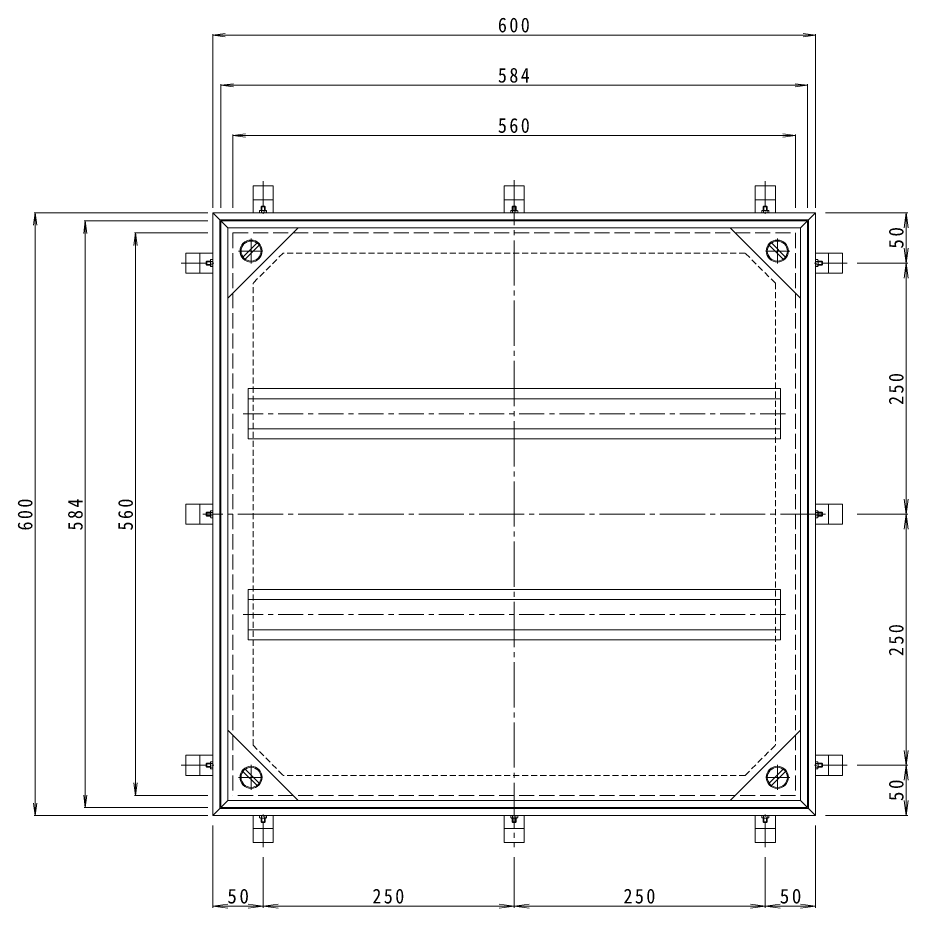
# Model space of a CAD drawing. Units: millimetres on the paper, enlarged 2 times, with parts at other scales. Extents: x -430 to 504, y -386 to 361.
# Drawn here: x -430.1 to -75.5, y -15 to 339.6 of the extents above; entities that cross this region are included whole.
import ezdxf

# ---------------------------------------------------------------- set-up
doc = ezdxf.new("R2010")
doc.units = ezdxf.units.MM
doc.header["$LTSCALE"] = 2
for name, pattern in [('CHAIN1', [8, 5, -1, 1, -1]), ('CHAIN2', [12, 9, -1, 1, -1]), ('DASHED1', [1.8, 1.2, -0.6]), ('DASHED3', [4, 3, -1])]:
    doc.linetypes.add(name, pattern=pattern)
for name, color, linetype, lineweight in [('A-0', 4, 'DASHED3', 9), ('A-1', 3, 'Continuous', 9), ('A-2', 6, 'Continuous', 9), ('A-A', 2, 'Continuous', 9), ('A-F', 7, 'Continuous', 9)]:
    doc.layers.add(name, color=color, linetype=linetype, lineweight=lineweight)
doc.styles.add('ＭＳ ゴシック', font='')
doc.styles.get('ＭＳ ゴシック').set_extended_font_data('MS Gothic')

msp = doc.modelspace()

# ---------------------------------------------------------------- linework, layer by layer
at = {"layer": 'A-0'}
for p, q in [((-344.386, 253.892), (-120.386, 253.892)), ((-344.386, 253.892), (-344.386, 29.892)), ((-120.386, 253.892), (-120.386, 29.892)), ((-120.386, 29.892), (-344.386, 29.892))]:
    msp.add_line(p, q, dxfattribs=at)
at = {"layer": 'A-1', "linetype": 'CHAIN2'}
for p, q in [((-232.386, 274.955), (-232.386, 9.324)), ((-108.386, 141.892), (-356.386, 141.892))]:
    msp.add_line(p, q, dxfattribs=at)
at = {"layer": 'A-1'}
for p, q in [((-349.186, 258.692), (-115.586, 258.692)), ((-349.186, 25.092), (-349.186, 258.692)), ((-346.386, 255.892), (-118.386, 255.892)), ((-346.386, 227.892), (-318.386, 255.892)), ((-118.386, 227.892), (-146.386, 255.892)), ((-115.586, 258.692), (-118.386, 255.892)), ((-334.814, 249.913), (-340.407, 244.32)), ((-333.965, 249.064), (-339.558, 243.471)), ((-125.214, 243.471), (-130.807, 249.064)), ((-124.365, 244.32), (-129.958, 249.913)), ((-338.386, 191.892), (-338.386, 171.892)), ((-126.386, 191.892), (-338.386, 191.892)), ((-126.386, 191.892), (-126.386, 171.892)), ((-126.386, 187.892), (-338.386, 187.892)), ((-126.386, 175.892), (-338.386, 175.892)), ((-126.386, 171.892), (-338.386, 171.892)), ((-338.386, 111.892), (-338.386, 91.892)), ((-126.386, 111.892), (-338.386, 111.892)), ((-126.386, 111.892), (-126.386, 91.892)), ((-126.386, 107.892), (-338.386, 107.892)), ((-126.386, 95.892), (-338.386, 95.892)), ((-126.386, 91.892), (-338.386, 91.892)), ((-346.386, 55.892), (-318.386, 27.892)), ((-118.386, 55.892), (-146.386, 27.892)), ((-334.814, 33.871), (-340.407, 39.464)), ((-333.965, 34.72), (-339.558, 40.313)), ((-125.214, 40.313), (-130.807, 34.72)), ((-124.365, 39.464), (-129.958, 33.871)), ((-346.386, 27.892), (-349.186, 25.092)), ((-115.586, 25.092), (-118.386, 27.892))]:
    msp.add_line(p, q, dxfattribs=at)
at = {"layer": 'A-1', "linetype": 'CHAIN1'}
for p, q in [((-337.186, 241.682), (-337.186, 252.035)), ((-127.586, 241.682), (-127.586, 252.035)), ((-342.181, 246.692), (-332.608, 246.692)), ((-122.591, 246.692), (-132.164, 246.692)), ((-124.386, 181.892), (-340.386, 181.892)), ((-124.386, 101.892), (-340.386, 101.892)), ((-337.186, 42.101), (-337.186, 31.749)), ((-127.586, 42.101), (-127.586, 31.749)), ((-342.181, 37.092), (-332.608, 37.092)), ((-122.591, 37.092), (-132.164, 37.092))]:
    msp.add_line(p, q, dxfattribs=at)
at = {"layer": 'A-1'}
for points in [[(-115.586, 258.692), (-115.586, 25.092), (-349.186, 25.092)], [(-346.386, 27.892), (-346.386, 255.892), (-349.186, 258.692)], [(-118.386, 255.892), (-118.386, 27.892), (-346.386, 27.892)]]:
    msp.add_lwpolyline(points, dxfattribs=at)
for centre, radius in [((-337.186, 246.692), 4.4), ((-337.186, 246.692), 4), ((-127.586, 246.692), 4.4), ((-127.586, 246.692), 4), ((-337.186, 37.092), 4.4), ((-337.186, 37.092), 4), ((-127.586, 37.092), 4.4), ((-127.586, 37.092), 4)]:
    msp.add_circle(centre, radius, dxfattribs=at)
at = {"layer": 'A-2', "linetype": 'CHAIN1'}
for p, q in [((-332.386, 274.465), (-332.386, 261.449)), ((-132.386, 274.46), (-132.386, 261.449)), ((-364.954, 241.892), (-351.943, 241.892)), ((-99.813, 241.892), (-112.829, 241.892)), ((-364.959, 41.892), (-351.943, 41.892)), ((-99.818, 41.892), (-112.829, 41.892)), ((-332.386, 9.324), (-332.386, 22.335)), ((-132.386, 9.319), (-132.386, 22.335))]:
    msp.add_line(p, q, dxfattribs=at)
at = {"layer": 'A-2'}
for p, q in [((-328.386, 272.692), (-336.386, 272.692)), ((-336.386, 272.692), (-336.386, 261.892)), ((-328.386, 272.692), (-328.386, 261.892)), ((-228.386, 272.692), (-236.386, 272.692)), ((-236.386, 272.692), (-236.386, 261.892)), ((-228.386, 272.692), (-228.386, 261.892)), ((-136.386, 272.692), (-136.386, 261.892)), ((-136.386, 272.692), (-128.386, 272.692)), ((-128.386, 272.692), (-128.386, 261.892)), ((-328.386, 267.092), (-336.386, 267.092)), ((-228.386, 267.092), (-236.386, 267.092)), ((-136.386, 267.092), (-128.386, 267.092)), ((-333.786, 262.692), (-333.786, 261.892)), ((-333.426, 262.892), (-331.346, 262.892)), ((-333.186, 264.347), (-332.906, 264.627)), ((-333.186, 264.347), (-331.586, 264.347)), ((-333.186, 264.347), (-333.186, 262.892)), ((-333.065, 262.692), (-333.065, 261.892)), ((-332.906, 264.627), (-331.866, 264.627)), ((-332.906, 264.627), (-332.906, 262.892)), ((-331.866, 264.627), (-331.586, 264.347)), ((-331.866, 264.627), (-331.866, 262.892)), ((-331.707, 262.692), (-331.707, 261.892)), ((-331.586, 264.347), (-331.586, 262.892)), ((-330.986, 262.692), (-330.986, 261.892)), ((-233.786, 262.692), (-233.786, 261.892)), ((-233.426, 262.892), (-231.346, 262.892)), ((-233.186, 264.347), (-232.906, 264.627)), ((-233.186, 264.347), (-231.586, 264.347)), ((-233.186, 264.347), (-233.186, 262.892)), ((-233.065, 262.692), (-233.065, 261.892)), ((-232.906, 264.627), (-231.866, 264.627)), ((-232.906, 264.627), (-232.906, 262.892)), ((-231.866, 264.627), (-231.586, 264.347)), ((-231.866, 264.627), (-231.866, 262.892)), ((-231.707, 262.692), (-231.707, 261.892)), ((-231.586, 264.347), (-231.586, 262.892)), ((-230.986, 262.692), (-230.986, 261.892)), ((-133.786, 262.692), (-133.786, 261.892)), ((-131.346, 262.892), (-133.426, 262.892)), ((-132.906, 264.627), (-133.186, 264.347)), ((-131.586, 264.347), (-133.186, 264.347)), ((-133.186, 264.347), (-133.186, 262.892)), ((-133.065, 262.692), (-133.065, 261.892)), ((-131.866, 264.627), (-132.906, 264.627)), ((-132.906, 264.627), (-132.906, 262.892)), ((-131.586, 264.347), (-131.866, 264.627)), ((-131.866, 264.627), (-131.866, 262.892)), ((-131.707, 262.692), (-131.707, 261.892)), ((-131.586, 264.347), (-131.586, 262.892)), ((-130.986, 262.692), (-130.986, 261.892)), ((-352.386, 21.892), (-352.386, 261.892)), ((-349.586, 259.092), (-352.386, 261.892)), ((-352.386, 261.892), (-112.386, 261.892)), ((-349.586, 259.092), (-115.186, 259.092)), ((-112.386, 261.892), (-115.186, 259.092)), ((-363.186, 245.892), (-352.386, 245.892)), ((-363.186, 237.892), (-363.186, 245.892)), ((-357.586, 237.892), (-357.586, 245.892)), ((-101.586, 245.892), (-112.386, 245.892)), ((-107.186, 237.892), (-107.186, 245.892)), ((-101.586, 237.892), (-101.586, 245.892)), ((-354.841, 242.692), (-355.121, 242.412)), ((-355.121, 242.412), (-355.121, 241.372)), ((-355.121, 242.412), (-353.386, 242.412)), ((-355.121, 241.372), (-354.841, 241.092)), ((-355.121, 241.372), (-353.386, 241.372)), ((-354.841, 242.692), (-354.841, 241.092)), ((-354.841, 242.692), (-353.386, 242.692)), ((-353.386, 242.932), (-353.386, 240.852)), ((-353.186, 243.292), (-352.386, 243.292)), ((-353.186, 242.571), (-352.386, 242.571)), ((-353.186, 241.213), (-352.386, 241.213)), ((-111.586, 243.292), (-112.386, 243.292)), ((-111.586, 242.571), (-112.386, 242.571)), ((-111.586, 241.213), (-112.386, 241.213)), ((-111.386, 242.932), (-111.386, 240.852)), ((-109.931, 242.692), (-111.386, 242.692)), ((-109.651, 242.412), (-111.386, 242.412)), ((-109.651, 241.372), (-111.386, 241.372)), ((-109.931, 242.692), (-109.931, 241.092)), ((-109.931, 242.692), (-109.651, 242.412)), ((-109.651, 241.372), (-109.931, 241.092)), ((-109.651, 242.412), (-109.651, 241.372)), ((-363.186, 237.892), (-352.386, 237.892)), ((-354.841, 241.092), (-353.386, 241.092)), ((-353.186, 240.492), (-352.386, 240.492)), ((-111.586, 240.492), (-112.386, 240.492)), ((-101.586, 237.892), (-112.386, 237.892)), ((-109.931, 241.092), (-111.386, 241.092)), ((-363.186, 145.892), (-363.186, 137.892)), ((-363.186, 145.892), (-352.386, 145.892)), ((-357.586, 145.892), (-357.586, 137.892)), ((-101.586, 145.892), (-112.386, 145.892)), ((-107.186, 137.892), (-107.186, 145.892)), ((-101.586, 137.892), (-101.586, 145.892)), ((-355.121, 142.412), (-354.841, 142.692)), ((-355.121, 141.372), (-355.121, 142.412)), ((-355.121, 142.412), (-353.386, 142.412)), ((-354.841, 141.092), (-354.841, 142.692)), ((-354.841, 142.692), (-353.386, 142.692)), ((-353.386, 140.852), (-353.386, 142.932)), ((-353.186, 143.292), (-352.386, 143.292)), ((-353.186, 142.571), (-352.386, 142.571)), ((-111.586, 143.292), (-112.386, 143.292)), ((-111.586, 142.571), (-112.386, 142.571)), ((-111.386, 142.932), (-111.386, 140.852)), ((-109.931, 142.692), (-111.386, 142.692)), ((-109.651, 142.412), (-111.386, 142.412)), ((-109.931, 142.692), (-109.931, 141.092)), ((-109.931, 142.692), (-109.651, 142.412)), ((-109.651, 142.412), (-109.651, 141.372)), ((-354.841, 141.092), (-355.121, 141.372)), ((-355.121, 141.372), (-353.386, 141.372)), ((-354.841, 141.092), (-353.386, 141.092)), ((-353.186, 141.213), (-352.386, 141.213)), ((-353.186, 140.492), (-352.386, 140.492)), ((-111.586, 141.213), (-112.386, 141.213)), ((-111.586, 140.492), (-112.386, 140.492)), ((-109.651, 141.372), (-111.386, 141.372)), ((-109.931, 141.092), (-111.386, 141.092)), ((-109.651, 141.372), (-109.931, 141.092)), ((-363.186, 137.892), (-352.386, 137.892)), ((-101.586, 137.892), (-112.386, 137.892)), ((-363.186, 45.892), (-363.186, 37.892)), ((-363.186, 45.892), (-352.386, 45.892)), ((-357.586, 45.892), (-357.586, 37.892)), ((-355.121, 42.412), (-354.841, 42.692)), ((-354.841, 41.092), (-354.841, 42.692)), ((-354.841, 42.692), (-353.386, 42.692)), ((-353.386, 40.852), (-353.386, 42.932)), ((-353.186, 43.292), (-352.386, 43.292)), ((-353.186, 42.571), (-352.386, 42.571)), ((-101.586, 45.892), (-112.386, 45.892)), ((-111.586, 43.292), (-112.386, 43.292)), ((-111.586, 42.571), (-112.386, 42.571)), ((-111.386, 40.852), (-111.386, 42.932)), ((-109.931, 42.692), (-111.386, 42.692)), ((-109.931, 41.092), (-109.931, 42.692)), ((-109.651, 42.412), (-109.931, 42.692)), ((-107.186, 45.892), (-107.186, 37.892)), ((-101.586, 45.892), (-101.586, 37.892)), ((-355.121, 41.372), (-355.121, 42.412)), ((-355.121, 42.412), (-353.386, 42.412)), ((-354.841, 41.092), (-355.121, 41.372)), ((-355.121, 41.372), (-353.386, 41.372)), ((-354.841, 41.092), (-353.386, 41.092)), ((-353.186, 41.213), (-352.386, 41.213)), ((-353.186, 40.492), (-352.386, 40.492)), ((-111.586, 41.213), (-112.386, 41.213)), ((-111.586, 40.492), (-112.386, 40.492)), ((-109.651, 42.412), (-111.386, 42.412)), ((-109.651, 41.372), (-111.386, 41.372)), ((-109.931, 41.092), (-111.386, 41.092)), ((-109.931, 41.092), (-109.651, 41.372)), ((-109.651, 41.372), (-109.651, 42.412)), ((-363.186, 37.892), (-352.386, 37.892)), ((-101.586, 37.892), (-112.386, 37.892)), ((-349.586, 24.692), (-352.386, 21.892)), ((-336.386, 11.092), (-336.386, 21.892)), ((-333.786, 21.092), (-333.786, 21.892)), ((-333.065, 21.092), (-333.065, 21.892)), ((-331.707, 21.092), (-331.707, 21.892)), ((-330.986, 21.092), (-330.986, 21.892)), ((-328.386, 11.092), (-328.386, 21.892)), ((-236.386, 11.092), (-236.386, 21.892)), ((-233.786, 21.092), (-233.786, 21.892)), ((-233.065, 21.092), (-233.065, 21.892)), ((-231.707, 21.092), (-231.707, 21.892)), ((-230.986, 21.092), (-230.986, 21.892)), ((-228.386, 11.092), (-228.386, 21.892)), ((-136.386, 11.092), (-136.386, 21.892)), ((-133.786, 21.092), (-133.786, 21.892)), ((-133.065, 21.092), (-133.065, 21.892)), ((-131.707, 21.092), (-131.707, 21.892)), ((-130.986, 21.092), (-130.986, 21.892)), ((-128.386, 11.092), (-128.386, 21.892)), ((-112.386, 21.892), (-115.186, 24.692)), ((-333.426, 20.892), (-331.346, 20.892)), ((-333.186, 19.437), (-333.186, 20.892)), ((-333.186, 19.437), (-331.586, 19.437)), ((-333.186, 19.437), (-332.906, 19.157)), ((-332.906, 19.157), (-332.906, 20.892)), ((-332.906, 19.157), (-331.866, 19.157)), ((-331.866, 19.157), (-331.866, 20.892)), ((-331.866, 19.157), (-331.586, 19.437)), ((-331.586, 19.437), (-331.586, 20.892)), ((-231.346, 20.892), (-233.426, 20.892)), ((-233.186, 19.437), (-233.186, 20.892)), ((-231.586, 19.437), (-233.186, 19.437)), ((-232.906, 19.157), (-233.186, 19.437)), ((-232.906, 19.157), (-232.906, 20.892)), ((-231.866, 19.157), (-232.906, 19.157)), ((-231.866, 19.157), (-231.866, 20.892)), ((-231.586, 19.437), (-231.866, 19.157)), ((-231.586, 19.437), (-231.586, 20.892)), ((-131.346, 20.892), (-133.426, 20.892)), ((-133.186, 19.437), (-133.186, 20.892)), ((-131.586, 19.437), (-133.186, 19.437)), ((-132.906, 19.157), (-133.186, 19.437)), ((-132.906, 19.157), (-132.906, 20.892)), ((-131.866, 19.157), (-132.906, 19.157)), ((-131.866, 19.157), (-131.866, 20.892)), ((-131.586, 19.437), (-131.866, 19.157)), ((-131.586, 19.437), (-131.586, 20.892)), ((-328.386, 16.692), (-336.386, 16.692)), ((-236.386, 16.692), (-228.386, 16.692)), ((-136.386, 16.692), (-128.386, 16.692)), ((-328.386, 11.092), (-336.386, 11.092)), ((-236.386, 11.092), (-228.386, 11.092)), ((-136.386, 11.092), (-128.386, 11.092))]:
    msp.add_line(p, q, dxfattribs=at)
for points in [[(-112.386, 261.892), (-112.386, 21.892), (-352.386, 21.892)], [(-115.186, 259.092), (-115.186, 24.692), (-349.586, 24.692), (-349.586, 259.092)]]:
    msp.add_lwpolyline(points, dxfattribs=at)
for centre, radius, start, end in [((-333.426, 262.467), 0.425, 31.93629, 148.0667), ((-332.386, 261.638), 1.254, 57.19138, 122.80888), ((-331.346, 262.467), 0.425, 31.9333, 148.06371), ((-233.426, 262.467), 0.425, 31.93629, 148.0667), ((-232.386, 261.638), 1.254, 57.19138, 122.80888), ((-231.346, 262.467), 0.425, 31.9333, 148.06371), ((-133.426, 262.467), 0.425, 31.93629, 148.0667), ((-132.386, 261.638), 1.254, 57.19112, 122.80862), ((-131.346, 262.467), 0.425, 31.9333, 148.06371), ((-352.961, 242.932), 0.425, 121.9333, 238.06371), ((-352.132, 241.892), 1.254, 147.19112, 212.80862), ((-352.961, 240.852), 0.425, 121.93629, 238.0667), ((-111.811, 242.932), 0.425, 301.93629, 58.0667), ((-112.64, 241.892), 1.254, 327.19138, 32.80888), ((-111.811, 240.852), 0.425, 301.9333, 58.06371), ((-352.961, 142.932), 0.425, 121.9333, 238.06371), ((-352.132, 141.892), 1.254, 147.19138, 212.80888), ((-111.811, 142.932), 0.425, 301.93629, 58.0667), ((-112.64, 141.892), 1.254, 327.19138, 32.80888), ((-352.961, 140.852), 0.425, 121.93629, 238.0667), ((-111.811, 140.852), 0.425, 301.9333, 58.06371), ((-352.961, 42.932), 0.425, 121.9333, 238.06371), ((-352.132, 41.892), 1.254, 147.19138, 212.80888), ((-111.811, 42.932), 0.425, 301.93629, 58.0667), ((-112.64, 41.892), 1.254, 327.19112, 32.80862), ((-352.961, 40.852), 0.425, 121.93629, 238.0667), ((-111.811, 40.852), 0.425, 301.9333, 58.06371), ((-333.426, 21.317), 0.425, 211.9333, 328.06371), ((-332.386, 22.146), 1.254, 237.19112, 302.80862), ((-331.346, 21.317), 0.425, 211.93629, 328.0667), ((-233.426, 21.317), 0.425, 211.9333, 328.06371), ((-232.386, 22.146), 1.254, 237.19138, 302.80888), ((-231.346, 21.317), 0.425, 211.93629, 328.0667), ((-133.426, 21.317), 0.425, 211.9333, 328.06371), ((-132.386, 22.146), 1.254, 237.19138, 302.80888), ((-131.346, 21.317), 0.425, 211.93629, 328.0667)]:
    msp.add_arc(centre, radius, start, end, dxfattribs=at)
at = {"layer": 'A-A', "linetype": 'DASHED1'}
for p, q in [((-324.386, 245.892), (-336.386, 233.892)), ((-140.386, 245.892), (-324.386, 245.892)), ((-128.386, 233.892), (-140.386, 245.892)), ((-336.386, 49.892), (-336.386, 233.892)), ((-128.386, 233.892), (-128.386, 49.892)), ((-336.386, 49.892), (-324.386, 37.892)), ((-140.386, 37.892), (-128.386, 49.892)), ((-140.386, 37.892), (-324.386, 37.892))]:
    msp.add_line(p, q, dxfattribs=at)
at = {"layer": 'A-F'}
for p, q in [((-352.386, 332.692), (-347.429, 333.345)), ((-112.386, 332.692), (-117.343, 333.345)), ((-352.386, 263.892), (-352.386, 333.092)), ((-352.386, 332.692), (-347.429, 332.039)), ((-352.386, 332.692), (-112.386, 332.692)), ((-112.386, 332.692), (-117.343, 332.039)), ((-112.386, 263.892), (-112.386, 333.092)), ((-349.186, 312.692), (-344.229, 313.345)), ((-349.186, 263.892), (-349.186, 313.092)), ((-349.186, 312.692), (-344.229, 312.039)), ((-349.186, 312.692), (-115.586, 312.692)), ((-115.586, 312.692), (-120.543, 313.345)), ((-115.586, 312.692), (-120.543, 312.039)), ((-115.586, 263.892), (-115.586, 313.092)), ((-344.386, 292.692), (-339.429, 293.345)), ((-344.386, 263.892), (-344.386, 293.092)), ((-344.386, 292.692), (-339.429, 292.039)), ((-344.386, 292.692), (-120.386, 292.692)), ((-120.386, 292.692), (-125.343, 293.345)), ((-120.386, 292.692), (-125.343, 292.039)), ((-120.386, 263.892), (-120.386, 293.092)), ((-423.186, 261.892), (-423.839, 256.935)), ((-354.386, 261.892), (-423.586, 261.892)), ((-423.186, 261.892), (-422.534, 256.935)), ((-423.186, 21.892), (-423.186, 261.892)), ((-108.386, 261.892), (-75.662, 261.892)), ((-76.262, 261.892), (-77.045, 255.943)), ((-76.262, 261.892), (-75.479, 255.943)), ((-76.262, 261.892), (-76.262, 241.892)), ((-403.186, 258.692), (-403.839, 253.735)), ((-354.386, 258.692), (-403.586, 258.692)), ((-403.186, 258.692), (-402.533, 253.735)), ((-403.186, 25.092), (-403.186, 258.692)), ((-383.186, 253.892), (-383.839, 248.935)), ((-354.386, 253.892), (-383.586, 253.892)), ((-383.186, 253.892), (-382.533, 248.935)), ((-383.186, 29.892), (-383.186, 253.892)), ((-76.262, 241.892), (-77.045, 247.84)), ((-76.262, 241.892), (-75.479, 247.84)), ((-95.818, 241.892), (-75.662, 241.892)), ((-76.262, 241.892), (-77.045, 235.943)), ((-76.262, 241.892), (-75.479, 235.943)), ((-76.262, 241.892), (-76.262, 141.892)), ((-76.262, 141.892), (-77.045, 147.841)), ((-76.262, 141.892), (-75.479, 147.841)), ((-95.818, 141.892), (-75.662, 141.892)), ((-76.262, 141.892), (-77.045, 135.943)), ((-76.262, 141.892), (-75.479, 135.943)), ((-76.262, 141.892), (-76.262, 41.892)), ((-76.262, 41.892), (-77.045, 47.84)), ((-76.262, 41.892), (-75.479, 47.84)), ((-95.813, 41.892), (-75.662, 41.892)), ((-76.262, 41.892), (-77.045, 35.943)), ((-76.262, 41.892), (-75.479, 35.943)), ((-76.262, 41.892), (-76.262, 21.892)), ((-383.186, 29.892), (-383.839, 34.849)), ((-383.186, 29.892), (-382.533, 34.849)), ((-403.186, 25.092), (-403.839, 30.049)), ((-403.186, 25.092), (-402.533, 30.049)), ((-354.386, 29.892), (-383.586, 29.892)), ((-423.186, 21.892), (-423.839, 26.849)), ((-423.186, 21.892), (-422.534, 26.849)), ((-354.386, 25.092), (-403.586, 25.092)), ((-76.262, 21.892), (-77.045, 27.841)), ((-76.262, 21.892), (-75.479, 27.841)), ((-354.386, 21.892), (-423.586, 21.892)), ((-108.386, 21.892), (-75.662, 21.892)), ((-352.386, 17.892), (-352.386, -14.832)), ((-112.386, 17.892), (-112.386, -14.832)), ((-332.386, 5.324), (-332.386, -14.832)), ((-232.386, 5.324), (-232.386, -14.832)), ((-132.386, 5.319), (-132.386, -14.832)), ((-352.386, -14.232), (-346.437, -13.449)), ((-332.386, -14.232), (-338.335, -13.449)), ((-332.386, -14.232), (-326.437, -13.449)), ((-232.386, -14.232), (-238.335, -13.449)), ((-232.386, -14.232), (-226.437, -13.449)), ((-132.386, -14.232), (-138.335, -13.449)), ((-132.386, -14.232), (-126.437, -13.449)), ((-112.386, -14.232), (-118.335, -13.449)), ((-352.386, -14.232), (-346.437, -15.015)), ((-352.386, -14.232), (-332.386, -14.232)), ((-332.386, -14.232), (-338.335, -15.015)), ((-332.386, -14.232), (-326.437, -15.015)), ((-332.386, -14.232), (-232.386, -14.232)), ((-232.386, -14.232), (-238.335, -15.015)), ((-232.386, -14.232), (-226.437, -15.015)), ((-232.386, -14.232), (-132.386, -14.232)), ((-132.386, -14.232), (-138.335, -15.015)), ((-132.386, -14.232), (-126.437, -15.015)), ((-132.386, -14.232), (-112.386, -14.232)), ((-112.386, -14.232), (-118.335, -15.015))]:
    msp.add_line(p, q, dxfattribs=at)

# ---------------------------------------------------------------- texts
at = {"layer": 'A-F', "color": 2, "char_height": 5.865, "attachment_point": 7, "style": 'ＭＳ ゴシック'}
for s, insert in [('\\T1.27;\\W0.9;600', (-238.886, 333.692)), ('\\T1.27;\\W0.9;584', (-238.886, 313.692)), ('\\T1.27;\\W0.9;560', (-238.886, 293.692)), ('\\T1.27;\\W0.95;50', (-346.636, -13.232)), ('\\T1.27;\\W0.9;250', (-288.886, -13.232)), ('\\T1.27;\\W0.9;250', (-188.886, -13.232)), ('\\T1.27;\\W0.95;50', (-126.636, -13.232))]:
    msp.add_mtext(s, dxfattribs=dict(at, insert=insert))
at = {"layer": 'A-F', "color": 2, "char_height": 5.865, "attachment_point": 7, "rotation": 90, "style": 'ＭＳ ゴシック'}
for s, insert in [('\\T1.27;\\W0.95;50', (-77.262, 247.642)), ('\\T1.27;\\W0.9;250', (-77.262, 185.392)), ('\\T1.27;\\W0.9;600', (-424.186, 135.392)), ('\\T1.27;\\W0.9;584', (-404.186, 135.392)), ('\\T1.27;\\W0.9;560', (-384.186, 135.392)), ('\\T1.27;\\W0.9;250', (-77.262, 85.392)), ('\\T1.27;\\W0.95;50', (-77.262, 27.642))]:
    msp.add_mtext(s, dxfattribs=dict(at, insert=insert))

doc.saveas('drawing.dxf')
